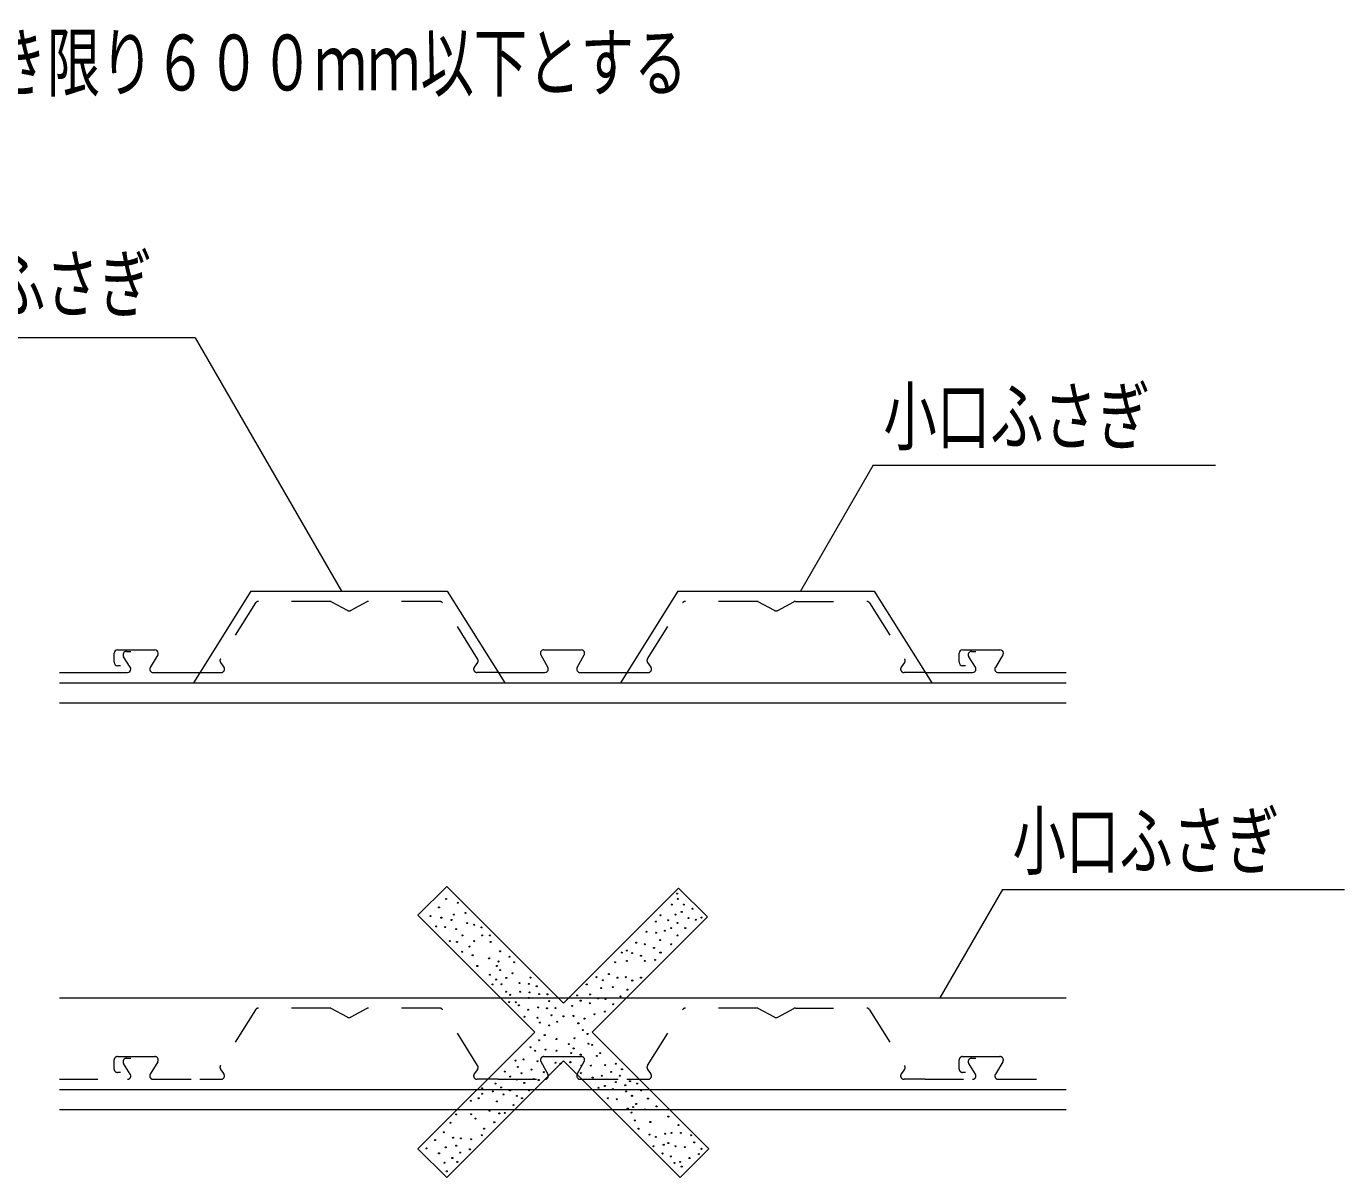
# Model space of a CAD drawing. Units: millimetres on the paper. Extents: x -350 to 3187, y -547 to 450.
# Drawn here: x -117.6 to -65.7, y -76.3 to -31 of the extents above; entities that cross this region are included whole.
import ezdxf
from ezdxf.enums import TextEntityAlignment as Align

# ---------------------------------------------------------------- set-up
doc = ezdxf.new("R2010")
doc.units = ezdxf.units.MM
doc.linetypes.add('USER1', pattern=[3, 1.5, -1.5])
doc.layers.add('0-2_M2-2-0', color=7, linetype='Continuous', lineweight=18)
doc.styles.add('ＭＳ ゴシック', font='')
doc.styles.get('ＭＳ ゴシック').set_extended_font_data('MS Gothic')

msp = doc.modelspace()

# ---------------------------------------------------------------- linework, layer by layer
at = {"layer": '0-2_M2-2-0'}
for p, q in [((-110.949, -43.217), (-123.213, -43.217)), ((-110.949, -43.217), (-105.194, -53.185)), ((-84.27, -48.224), (-87.134, -53.185)), ((-84.27, -48.224), (-70.803, -48.224)), ((-108.754, -53.185), (-111.016, -56.785)), ((-108.754, -53.185), (-101.032, -53.185)), ((-101.032, -53.185), (-98.77, -56.785)), ((-91.954, -53.185), (-94.216, -56.785)), ((-91.954, -53.185), (-84.232, -53.185)), ((-84.232, -53.185), (-81.97, -56.785)), ((-114.002, -55.489), (-112.534, -55.489)), ((-97.227, -55.489), (-95.76, -55.489)), ((-80.752, -55.489), (-79.284, -55.489)), ((-114.136, -55.982), (-114.136, -55.623)), ((-113.499, -56.178), (-113.765, -55.763)), ((-113.652, -55.556), (-113.478, -55.556)), ((-112.42, -55.693), (-112.716, -56.181)), ((-97.344, -55.688), (-97.07, -56.186)), ((-95.916, -56.186), (-95.642, -55.688)), ((-80.886, -55.982), (-80.886, -55.623)), ((-80.249, -56.178), (-80.515, -55.763)), ((-80.402, -55.556), (-80.228, -55.556)), ((-79.17, -55.693), (-79.466, -56.181)), ((-116.284, -56.385), (-113.612, -56.385)), ((-113.889, -56.116), (-114.002, -56.116)), ((-112.602, -56.385), (-110.765, -56.385)), ((-99.022, -56.385), (-97.188, -56.385)), ((-95.799, -56.385), (-93.965, -56.385)), ((-82.222, -56.385), (-80.362, -56.385)), ((-80.639, -56.116), (-80.752, -56.116)), ((-79.352, -56.385), (-76.68, -56.385)), ((-116.284, -56.785), (-76.68, -56.785)), ((-76.68, -57.585), (-116.284, -57.585)), ((-101.052, -64.801), (-102.184, -65.932)), ((-101.052, -64.801), (-96.458, -69.395)), ((-91.927, -64.865), (-96.458, -69.395)), ((-90.796, -65.996), (-91.927, -64.865)), ((-79.189, -64.922), (-81.651, -69.185)), ((-79.189, -64.922), (-65.723, -64.922)), ((-102.184, -65.932), (-97.589, -70.527)), ((-90.796, -65.996), (-95.326, -70.527)), ((-116.284, -69.185), (-76.68, -69.185)), ((-97.589, -70.527), (-102.184, -75.121)), ((-95.326, -70.527), (-90.732, -75.121)), ((-96.458, -71.658), (-101.052, -76.253)), ((-96.458, -71.658), (-91.863, -76.253)), ((-116.284, -72.785), (-76.68, -72.785)), ((-76.68, -73.585), (-116.284, -73.585)), ((-101.052, -76.253), (-102.184, -75.121)), ((-91.863, -76.253), (-90.732, -75.121))]:
    msp.add_line(p, q, dxfattribs=at)
at = {"layer": '0-2_M2-2-0', "linetype": 'USER1'}
for p, q in [((-108.573, -53.648), (-109.952, -55.843)), ((-105.655, -53.585), (-108.459, -53.585)), ((-104.957, -53.943), (-105.591, -53.601)), ((-104.195, -53.601), (-104.829, -53.943)), ((-101.327, -53.585), (-104.131, -53.585)), ((-99.835, -55.843), (-101.214, -53.648)), ((-93.152, -55.843), (-91.773, -53.648)), ((-88.855, -53.585), (-91.659, -53.585)), ((-88.157, -53.943), (-88.791, -53.601)), ((-88.029, -53.943), (-87.395, -53.601)), ((-87.331, -53.585), (-84.527, -53.585)), ((-84.414, -53.648), (-83.035, -55.843)), ((-109.947, -55.993), (-109.818, -56.172)), ((-99.839, -55.993), (-99.968, -56.172)), ((-93.147, -55.993), (-93.018, -56.172)), ((-83.039, -55.993), (-83.168, -56.172)), ((-110.765, -56.385), (-109.928, -56.385)), ((-99.022, -56.385), (-99.859, -56.385)), ((-93.965, -56.385), (-93.128, -56.385)), ((-82.222, -56.385), (-83.059, -56.385)), ((-108.573, -69.648), (-109.952, -71.843)), ((-105.655, -69.585), (-108.459, -69.585)), ((-104.957, -69.943), (-105.591, -69.601)), ((-104.195, -69.601), (-104.829, -69.943)), ((-101.327, -69.585), (-104.131, -69.585)), ((-99.835, -71.843), (-101.214, -69.648)), ((-93.152, -71.843), (-91.773, -69.648)), ((-88.855, -69.585), (-91.659, -69.585)), ((-88.157, -69.943), (-88.791, -69.601)), ((-88.029, -69.943), (-87.395, -69.601)), ((-87.331, -69.585), (-84.527, -69.585)), ((-84.414, -69.648), (-83.035, -71.843)), ((-114.002, -71.489), (-112.534, -71.489)), ((-113.652, -71.556), (-113.478, -71.556)), ((-97.227, -71.489), (-95.76, -71.489)), ((-80.752, -71.489), (-79.284, -71.489)), ((-80.402, -71.556), (-80.228, -71.556)), ((-114.136, -71.982), (-114.136, -71.623)), ((-113.499, -72.178), (-113.765, -71.763)), ((-112.42, -71.693), (-112.716, -72.181)), ((-109.947, -71.993), (-109.818, -72.172)), ((-99.839, -71.993), (-99.968, -72.172)), ((-97.344, -71.688), (-97.07, -72.186)), ((-95.916, -72.186), (-95.642, -71.688)), ((-93.147, -71.993), (-93.018, -72.172)), ((-83.039, -71.993), (-83.168, -72.172)), ((-80.886, -71.982), (-80.886, -71.623)), ((-80.249, -72.178), (-80.515, -71.763)), ((-79.17, -71.693), (-79.466, -72.181)), ((-116.284, -72.385), (-113.612, -72.385)), ((-113.889, -72.116), (-114.002, -72.116)), ((-112.602, -72.385), (-110.765, -72.385)), ((-110.765, -72.385), (-109.928, -72.385)), ((-99.022, -72.385), (-99.859, -72.385)), ((-99.022, -72.385), (-97.188, -72.385)), ((-95.799, -72.385), (-93.965, -72.385)), ((-93.965, -72.385), (-93.128, -72.385)), ((-82.222, -72.385), (-83.059, -72.385)), ((-82.222, -72.385), (-80.362, -72.385)), ((-80.639, -72.116), (-80.752, -72.116)), ((-79.352, -72.385), (-76.68, -72.385))]:
    msp.add_line(p, q, dxfattribs=at)
at = {"layer": '0-2_M2-2-0'}
for centre in [(-101.078, -65.287), (-91.988, -65.079), (-91.961, -65.287), (-101.355, -65.625), (-100.616, -65.441), (-100.308, -65.841), (-92.197, -65.513), (-91.807, -65.8), (-91.725, -65.513), (-91.376, -65.677), (-101.694, -65.964), (-101.464, -66.372), (-101.262, -66.026), (-101.108, -66.395), (-100.862, -66.118), (-100.77, -65.903), (-100.246, -66.241), (-99.969, -66.303), (-92.823, -66.18), (-92.639, -65.933), (-92.341, -66.129), (-92.053, -65.903), (-91.971, -66.231), (-91.537, -66.044), (-91.253, -66.108), (-91.023, -66.023), (-100.684, -66.475), (-100.431, -66.727), (-99.678, -66.413), (-99.658, -66.727), (-99.353, -66.727), (-93.193, -66.58), (-92.813, -66.621), (-92.649, -66.909), (-92.464, -66.539), (-92.218, -66.437), (-91.971, -66.727), (-91.663, -66.437), (-100.931, -66.947), (-100.646, -66.981), (-100.438, -67.368), (-100.154, -67.165), (-99.969, -66.95), (-99.322, -66.981), (-98.952, -67.35), (-94.165, -67.399), (-93.963, -67.319), (-93.758, -67.422), (-93.593, -67.011), (-93.258, -67.073), (-92.895, -67.217), (-92.649, -67.402), (-92.629, -67.402), (-92.218, -67.073), (-100.03, -67.504), (-99.846, -67.927), (-99.384, -67.627), (-99.076, -67.927), (-99.014, -67.751), (-98.583, -67.566), (-98.398, -67.781), (-94.425, -67.781), (-93.963, -67.73), (-93.408, -67.525), (-93.258, -67.73), (-92.854, -67.689), (-99.353, -68.274), (-99.106, -68.459), (-98.952, -68.087), (-98.706, -68.397), (-98.46, -68.213), (-97.758, -68.385), (-95.154, -68.367), (-94.671, -68.243), (-94.332, -68.387), (-94.004, -68.367), (-93.408, -68.387), (-99.247, -68.652), (-98.891, -68.644), (-98.717, -68.941), (-98.189, -68.6), (-98.159, -68.939), (-97.82, -68.631), (-97.789, -68.97), (-97.512, -68.723), (-95.544, -68.654), (-94.969, -68.798), (-94.907, -68.49), (-94.517, -68.757), (-93.942, -68.859), (-93.749, -68.498), (-98.59, -69.35), (-98.559, -69.062), (-98.336, -69.352), (-98.213, -69.475), (-97.82, -69.185), (-97.419, -69.031), (-97.091, -69.042), (-97.019, -69.309), (-96.119, -69.496), (-95.92, -69.083), (-95.78, -69.291), (-95.421, -69.393), (-95.41, -69.044), (-95.089, -69.206), (-94.805, -69.229), (-94.497, -69.434), (-94.209, -69.126), (-97.994, -69.925), (-97.851, -69.647), (-97.478, -69.964), (-97.45, -69.555), (-97.105, -69.592), (-96.927, -69.863), (-96.773, -69.586), (-96.458, -69.907), (-96.064, -69.894), (-95.626, -69.999), (-95.236, -69.825), (-94.825, -69.722), (-97.382, -70.153), (-97.019, -70.263), (-96.704, -70.122), (-95.872, -70.184), (-95.7, -70.449), (-97.419, -70.849), (-97.197, -70.646), (-96.735, -70.8), (-96.251, -71), (-96.023, -70.772), (-95.51, -70.602), (-95.472, -70.985), (-95.325, -71.033), (-97.758, -71.126), (-97.566, -71.262), (-97.163, -71.218), (-96.735, -71.262), (-96.15, -71.354), (-96.057, -71.169), (-95.78, -71.416), (-95.14, -71.465), (-95.01, -71.354), (-98.768, -72.083), (-98.343, -71.649), (-98.251, -71.896), (-98.028, -71.601), (-97.72, -72.001), (-97.474, -71.673), (-97.228, -72.104), (-96.776, -71.734), (-96.568, -71.768), (-96.187, -71.711), (-95.749, -71.847), (-95.38, -71.847), (-94.815, -71.827), (-94.579, -72.093), (-94.401, -71.773), (-94.155, -71.988), (-99.137, -72.555), (-98.552, -72.278), (-98.294, -72.395), (-98.109, -72.149), (-97.998, -72.525), (-97.63, -72.379), (-97.433, -72.412), (-95.777, -72.142), (-95.308, -72.319), (-94.948, -72.247), (-94.394, -72.494), (-94.24, -72.247), (-94.024, -72.617), (-93.84, -72.463), (-93.559, -72.553), (-99.794, -73.13), (-99.658, -72.74), (-99.658, -72.956), (-99.24, -72.863), (-98.91, -72.703), (-98.817, -72.98), (-98.562, -72.822), (-98.287, -73.036), (-98.09, -73.13), (-97.803, -72.822), (-95.079, -72.717), (-94.825, -72.648), (-94.709, -73.128), (-94.517, -72.771), (-93.994, -72.863), (-93.761, -73.035), (-93.395, -72.82), (-93.131, -73.141), (-100.099, -73.23), (-99.363, -73.623), (-99.076, -73.254), (-98.419, -73.397), (-94.363, -73.171), (-93.932, -73.541), (-93.716, -73.479), (-93.593, -73.356), (-93.258, -73.572), (-92.793, -73.449), (-100.903, -74.095), (-100.677, -73.767), (-100.092, -73.757), (-99.918, -73.931), (-99.178, -74.075), (-98.98, -73.729), (-98.768, -73.705), (-93.778, -73.695), (-93.655, -74.003), (-93.039, -74.065), (-92.331, -73.849), (-91.93, -74.188), (-101.17, -74.465), (-100.8, -74.681), (-99.671, -74.588), (-99.578, -74.327), (-93.501, -74.327), (-93.07, -74.557), (-92.823, -74.65), (-92.454, -74.527), (-92.207, -74.496), (-91.838, -74.496), (-91.434, -74.586), (-101.848, -75.102), (-101.509, -74.773), (-101.088, -75.061), (-100.674, -74.996), (-100.492, -74.711), (-100.14, -75.14), (-100.092, -74.742), (-92.912, -75.017), (-92.515, -74.958), (-92.331, -74.896), (-92.053, -75.019), (-91.684, -75.05), (-91.314, -74.865), (-91.023, -75.12), (-101.355, -75.297), (-101.139, -75.666), (-100.831, -75.481), (-100.633, -75.633), (-100.523, -75.266), (-92.563, -75.304), (-92.238, -75.42), (-92.091, -75.674), (-91.869, -75.635), (-91.499, -75.481), (-91.129, -75.327), (-101.047, -76.005), (-91.807, -75.82)]:
    msp.add_circle(centre, 0.02, dxfattribs=at)
at = {"layer": '0-2_M2-2-0', "linetype": 'USER1'}
for centre, start, end in [((-108.459, -53.719), 90, 147.8618), ((-105.655, -53.719), 61.6992, 90), ((-104.131, -53.719), 90, 118.3008), ((-101.327, -53.719), 32.1382, 90), ((-91.659, -53.719), 90, 147.8618), ((-88.855, -53.719), 61.6992, 90), ((-87.331, -53.719), 90, 118.3008), ((-84.527, -53.719), 32.1382, 90), ((-104.893, -53.824), 241.6992, 298.3008), ((-88.093, -53.824), 241.6992, 298.3008), ((-109.838, -55.915), 147.8618, 215.6916), ((-99.948, -55.915), 324.3084, 32.1382), ((-93.038, -55.915), 147.8618, 215.6916), ((-83.148, -55.915), 324.3084, 32.1382), ((-109.928, -56.251), 270, 0), ((-109.928, -56.251), 0, 35.6915), ((-99.859, -56.251), 144.3084, 180), ((-99.859, -56.251), 180, 270), ((-93.128, -56.251), 270, 0), ((-93.128, -56.251), 0, 35.6915), ((-83.059, -56.251), 144.3084, 180), ((-83.059, -56.251), 180, 270), ((-108.459, -69.719), 90, 147.8618), ((-105.655, -69.719), 61.6992, 90), ((-104.893, -69.824), 241.6992, 298.3008), ((-104.131, -69.719), 90, 118.3008), ((-101.327, -69.719), 32.1382, 90), ((-91.659, -69.719), 90, 147.8618), ((-88.855, -69.719), 61.6992, 90), ((-88.093, -69.824), 241.6992, 298.3008), ((-87.331, -69.719), 90, 118.3008), ((-84.527, -69.719), 32.1382, 90), ((-114.002, -71.623), 90, 180), ((-113.652, -71.691), 90, 212.6131), ((-112.534, -71.623), 0, 90), ((-97.227, -71.623), 90, 208.9004), ((-95.76, -71.623), 0, 90), ((-80.752, -71.623), 90, 180), ((-80.402, -71.691), 90, 212.6131), ((-79.284, -71.623), 0, 90), ((-114.002, -71.982), 180, 270), ((-112.534, -71.623), 328.6621, 360), ((-112.534, -71.623), 328.6621, 360), ((-109.838, -71.915), 147.8618, 215.6916), ((-99.948, -71.915), 324.3084, 32.1382), ((-95.76, -71.623), 331.0996, 0), ((-93.038, -71.915), 147.8618, 215.6916), ((-83.148, -71.915), 324.3084, 32.1382), ((-80.752, -71.982), 180, 270), ((-79.284, -71.623), 328.6621, 360), ((-113.612, -72.251), 270, 0), ((-113.612, -72.251), 0, 32.6131), ((-112.602, -72.251), 148.6621, 270), ((-109.928, -72.251), 270, 0), ((-109.928, -72.251), 0, 35.6915), ((-99.859, -72.251), 144.3084, 180), ((-99.859, -72.251), 180, 270), ((-97.188, -72.251), 270, 0), ((-97.188, -72.251), 0, 28.9003), ((-95.799, -72.251), 151.0996, 270), ((-93.128, -72.251), 270, 0), ((-93.128, -72.251), 0, 35.6915), ((-83.059, -72.251), 144.3084, 180), ((-83.059, -72.251), 180, 270), ((-80.362, -72.251), 270, 0), ((-80.362, -72.251), 0, 32.6131), ((-79.352, -72.251), 148.6621, 270)]:
    msp.add_arc(centre, 0.134, start, end, dxfattribs=at)
at = {"layer": '0-2_M2-2-0'}
for centre, start, end in [((-114.002, -55.623), 90, 180), ((-112.534, -55.623), 0, 90), ((-97.227, -55.623), 90, 208.9004), ((-95.76, -55.623), 0, 90), ((-80.752, -55.623), 90, 180), ((-79.284, -55.623), 0, 90), ((-114.002, -55.982), 180, 270), ((-113.652, -55.691), 90, 212.6131), ((-112.534, -55.623), 328.6621, 360), ((-112.534, -55.623), 328.6621, 360), ((-95.76, -55.623), 331.0996, 0), ((-80.752, -55.982), 180, 270), ((-80.402, -55.691), 90, 212.6131), ((-79.284, -55.623), 328.6621, 360), ((-113.612, -56.251), 270, 0), ((-113.612, -56.251), 0, 32.6131), ((-112.602, -56.251), 148.6621, 270), ((-97.188, -56.251), 270, 0), ((-97.188, -56.251), 0, 28.9003), ((-95.799, -56.251), 151.0996, 270), ((-80.362, -56.251), 270, 0), ((-80.362, -56.251), 0, 32.6131), ((-79.352, -56.251), 148.6621, 270)]:
    msp.add_arc(centre, 0.134, start, end, dxfattribs=at)

# ---------------------------------------------------------------- texts
at = {"layer": '0-2_M2-2-0', "style": 'ＭＳ ゴシック', "width": 0.7}
for s, p in [('Ｐｗ：特記なき限り６００ｍｍ以下とする', (-131.476, -34.147)), ('小口ふさぎ', (-123.141, -42.857)), ('小口ふさぎ', (-83.87, -48.064)), ('小口ふさぎ', (-78.789, -64.762))]:
    msp.add_text(s, height=2.199, dxfattribs=at).set_placement(p, align=Align.BOTTOM_LEFT)

doc.saveas('drawing.dxf')
